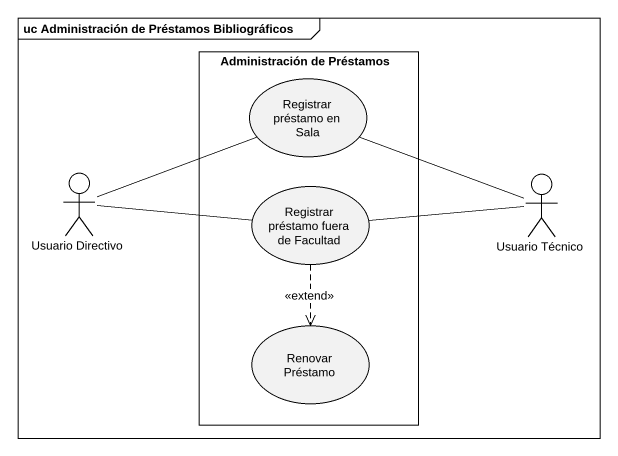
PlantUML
@startuml
mainframe uc Administración de Préstamos Bibliográficos
rectangle "Administración de Préstamos" as Administración_de_Préstamos {
  usecase "Registrar préstamo en Sala" as Registrar_préstamo_en_Sala
  usecase "Registrar préstamo fuera de Facultad" as Registrar_préstamo_fuera_de
  usecase "Renovar Préstamo" as Renovar_Préstamo
}
actor "Usuario Directivo" as Usuario_Directivo
actor "Usuario Técnico" as Usuario_Técnico
Usuario_Directivo -right- Registrar_préstamo_en_Sala
Usuario_Directivo -right- Registrar_préstamo_fuera_de
Registrar_préstamo_fuera_de ..> Renovar_Préstamo : <<extend>>
Usuario_Técnico -left- Registrar_préstamo_en_Sala
Usuario_Técnico -left- Registrar_préstamo_fuera_de
@enduml
